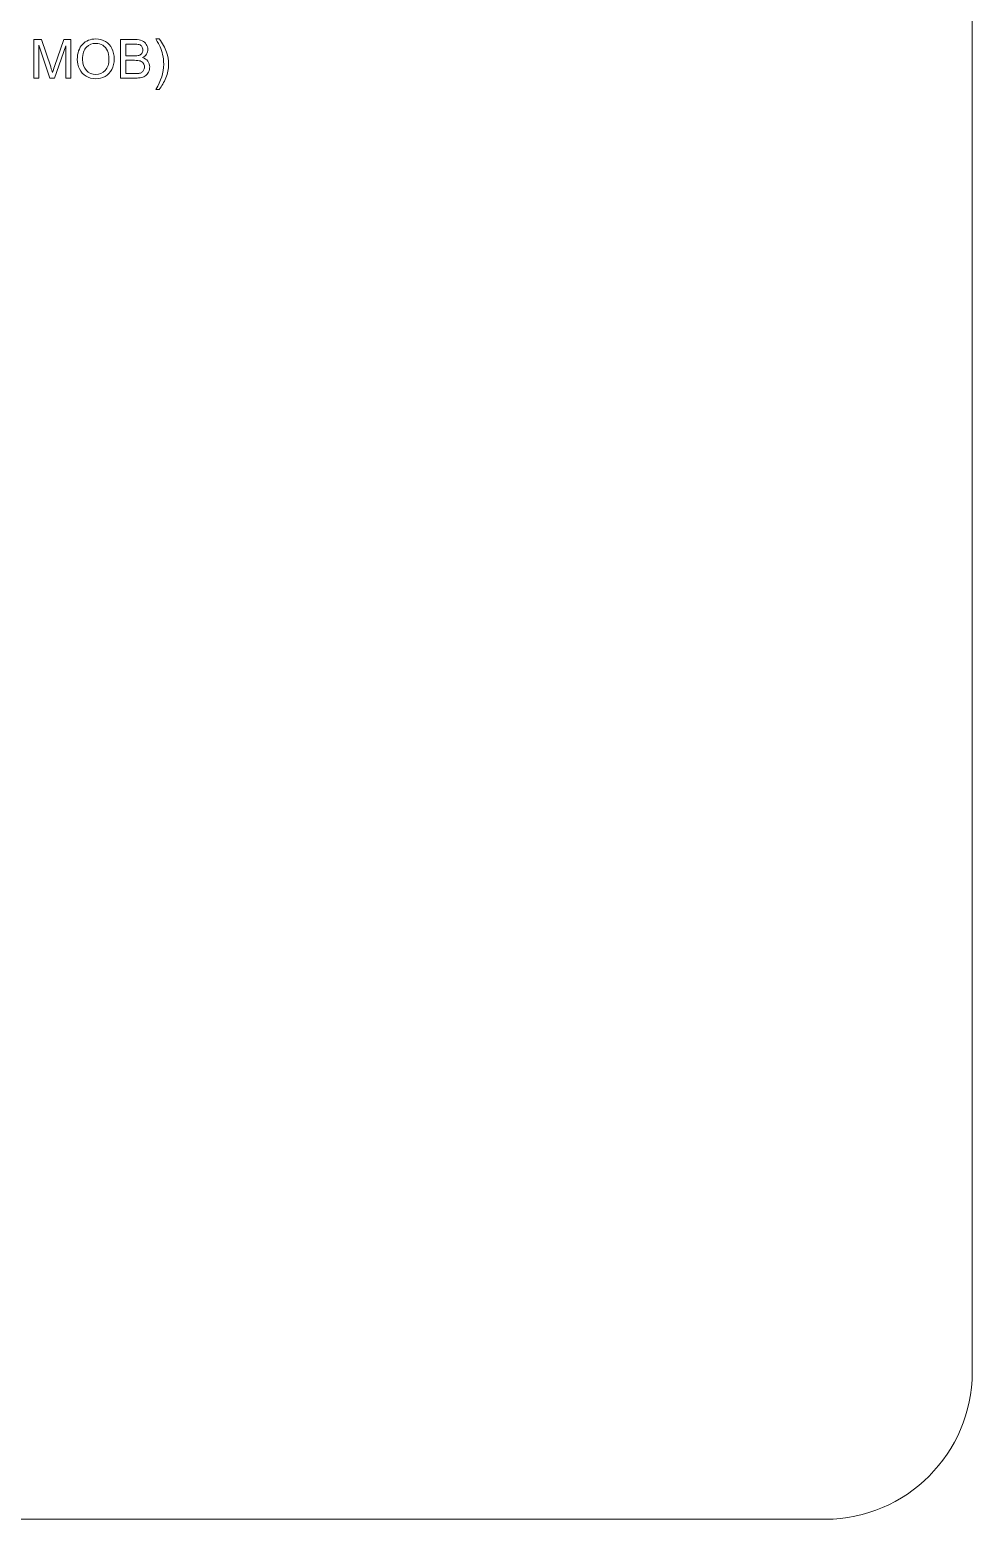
# Model space of a CAD drawing. Header units: millimetres. Extents: x -712 to 738, y -887 to 928.
# Drawn here: x 539.9 to 737.5, y -887.4 to -575.4 of the extents above; entities that cross this region are included whole.
import ezdxf

# ---------------------------------------------------------------- set-up
doc = ezdxf.new("R2010")
doc.units = ezdxf.units.MM
doc.header["$MEASUREMENT"] = 0
doc.layers.add('layer 1', color=7, linetype='Continuous')

msp = doc.modelspace()

# ---------------------------------------------------------------- linework, layer by layer
at = {"layer": 'layer 1', "lineweight": 9}
msp.add_open_spline([(-681.7377, -887.4186), (-681.7377, -887.4186), (706.7376, -887.4186), (706.7376, -887.4186), (706.7376, -887.4186), (723.657, -887.4186), (737.5, -873.5754), (737.5, -856.6561), (737.5, -856.6561), (737.5, -856.6561), (737.5, 556.8187), (737.5, 556.8187), (737.5, 556.8187), (737.5, 573.7381), (723.657, 587.5812), (706.7376, 587.5812), (706.7376, 587.5812), (706.7376, 587.5812), (-681.7377, 587.5812), (-681.7377, 587.5812), (-681.7377, 587.5812), (-698.657, 587.5812), (-712.5, 573.7381), (-712.5, 556.8187), (-712.5, 556.8187), (-712.5, 556.8187), (-712.5, -856.6561), (-712.5, -856.6561), (-712.5, -856.6561), (-712.5, -873.5754), (-698.657, -887.4186), (-681.7377, -887.4186)], degree=3, knots=[0, 0, 0, 0, 0.11111111, 0.11111111, 0.11111111, 0.11111111, 0.22222222, 0.22222222, 0.22222222, 0.22222222, 0.33333333, 0.33333333, 0.33333333, 0.33333333, 0.44444444, 0.44444444, 0.44444444, 0.44444444, 0.55555556, 0.55555556, 0.55555556, 0.55555556, 0.66666667, 0.66666667, 0.66666667, 0.66666667, 0.77777778, 0.77777778, 0.77777778, 0.77777778, 1, 1, 1, 1], dxfattribs=at)
at = {"layer": 'layer 1', "color": 250, "lineweight": 9}
for points, knots in [([(549.9022, -581.5611), (549.9022, -580.2215), (550.2634, -579.1716), (550.984, -578.4134), (550.984, -578.4134), (551.7046, -577.6552), (552.6341, -577.277), (553.7743, -577.277), (553.7743, -577.277), (554.5212, -577.277), (555.1929, -577.4557), (555.7931, -577.8113), (555.7931, -577.8113), (556.3914, -578.1669), (556.8486, -578.6636), (557.1628, -579.3015), (557.1628, -579.3015), (557.477, -579.9374), (557.6351, -580.6599), (557.6351, -581.467), (557.6351, -581.467), (557.6351, -582.2855), (557.4695, -583.0193), (557.1384, -583.6646), (557.1384, -583.6646), (556.8072, -584.3118), (556.3387, -584.801), (555.7329, -585.1322), (555.7329, -585.1322), (555.1252, -585.4652), (554.4704, -585.6308), (553.7686, -585.6308), (553.7686, -585.6308), (553.0066, -585.6308), (552.3274, -585.4464), (551.7272, -585.0795), (551.7272, -585.0795), (551.1289, -584.7126), (550.6736, -584.2121), (550.365, -583.5762), (550.365, -583.5762), (550.0564, -582.9421), (549.9022, -582.2704), (549.9022, -581.5611)], [0, 0, 0, 0, 0.08333333, 0.08333333, 0.08333333, 0.08333333, 0.16666667, 0.16666667, 0.16666667, 0.16666667, 0.25, 0.25, 0.25, 0.25, 0.33333333, 0.33333333, 0.33333333, 0.33333333, 0.41666667, 0.41666667, 0.41666667, 0.41666667, 0.5, 0.5, 0.5, 0.5, 0.58333333, 0.58333333, 0.58333333, 0.58333333, 0.66666667, 0.66666667, 0.66666667, 0.66666667, 0.75, 0.75, 0.75, 0.75, 0.83333333, 0.83333333, 0.83333333, 0.83333333, 1, 1, 1, 1]), ([(567.0707, -587.866), (567.0707, -587.866), (566.3595, -587.866), (566.3595, -587.866), (566.3595, -587.866), (567.4583, -586.103), (568.0077, -584.3382), (568.0077, -582.5715), (568.0077, -582.5715), (568.0077, -581.881), (567.9287, -581.1961), (567.7706, -580.5169), (567.7706, -580.5169), (567.6465, -579.9656), (567.4715, -579.4369), (567.2476, -578.9289), (567.2476, -578.9289), (567.1046, -578.5997), (566.8073, -578.0484), (566.3595, -577.277), (566.3595, -577.277), (566.3595, -577.277), (567.0707, -577.277), (567.0707, -577.277), (567.0707, -577.277), (567.7593, -578.1989), (568.2692, -579.1246), (568.6004, -580.0541), (568.6004, -580.0541), (568.8826, -580.8537), (569.0237, -581.6909), (569.0237, -582.5658), (569.0237, -582.5658), (569.0237, -583.5574), (568.8337, -584.5169), (568.4536, -585.4426), (568.4536, -585.4426), (568.0754, -586.3683), (567.6145, -587.1755), (567.0707, -587.866)], [0, 0, 0, 0, 0.09090909, 0.09090909, 0.09090909, 0.09090909, 0.18181818, 0.18181818, 0.18181818, 0.18181818, 0.27272727, 0.27272727, 0.27272727, 0.27272727, 0.36363636, 0.36363636, 0.36363636, 0.36363636, 0.45454545, 0.45454545, 0.45454545, 0.45454545, 0.54545455, 0.54545455, 0.54545455, 0.54545455, 0.63636364, 0.63636364, 0.63636364, 0.63636364, 0.72727273, 0.72727273, 0.72727273, 0.72727273, 0.81818182, 0.81818182, 0.81818182, 0.81818182, 1, 1, 1, 1]), ([(540.8033, -585.4953), (540.8033, -585.4953), (540.8033, -577.4124), (540.8033, -577.4124), (540.8033, -577.4124), (540.8033, -577.4124), (542.4063, -577.4124), (542.4063, -577.4124), (542.4063, -577.4124), (542.4063, -577.4124), (544.3179, -583.134), (544.3179, -583.134), (544.3179, -583.134), (544.4947, -583.6665), (544.6227, -584.0654), (544.7036, -584.3307), (544.7036, -584.3307), (544.7958, -584.0372), (544.9406, -583.6044), (545.1363, -583.0343), (545.1363, -583.0343), (545.1363, -583.0343), (547.0818, -577.4124), (547.0818, -577.4124), (547.0818, -577.4124), (547.0818, -577.4124), (548.5136, -577.4124), (548.5136, -577.4124), (548.5136, -577.4124), (548.5136, -577.4124), (548.5136, -585.4953), (548.5136, -585.4953), (548.5136, -585.4953), (548.5136, -585.4953), (547.4863, -585.4953), (547.4863, -585.4953), (547.4863, -585.4953), (547.4863, -585.4953), (547.4863, -578.7332), (547.4863, -578.7332), (547.4863, -578.7332), (547.4863, -578.7332), (545.1269, -585.4953), (545.1269, -585.4953), (545.1269, -585.4953), (545.1269, -585.4953), (544.1636, -585.4953), (544.1636, -585.4953), (544.1636, -585.4953), (544.1636, -585.4953), (541.8306, -578.6091), (541.8306, -578.6091), (541.8306, -578.6091), (541.8306, -578.6091), (541.8306, -585.4953), (541.8306, -585.4953), (541.8306, -585.4953), (541.8306, -585.4953), (540.8033, -585.4953), (540.8033, -585.4953)], [0, 0, 0, 0, 0.0625, 0.0625, 0.0625, 0.0625, 0.125, 0.125, 0.125, 0.125, 0.1875, 0.1875, 0.1875, 0.1875, 0.25, 0.25, 0.25, 0.25, 0.3125, 0.3125, 0.3125, 0.3125, 0.375, 0.375, 0.375, 0.375, 0.4375, 0.4375, 0.4375, 0.4375, 0.5, 0.5, 0.5, 0.5, 0.5625, 0.5625, 0.5625, 0.5625, 0.625, 0.625, 0.625, 0.625, 0.6875, 0.6875, 0.6875, 0.6875, 0.75, 0.75, 0.75, 0.75, 0.8125, 0.8125, 0.8125, 0.8125, 0.875, 0.875, 0.875, 0.875, 1, 1, 1, 1]), ([(551.0085, -581.5799), (551.0085, -582.5527), (551.27, -583.3184), (551.7931, -583.8772), (551.7931, -583.8772), (552.3161, -584.436), (552.9727, -584.7164), (553.763, -584.7164), (553.763, -584.7164), (554.5682, -584.7164), (555.2286, -584.4341), (555.7498, -583.8697), (555.7498, -583.8697), (556.2691, -583.3053), (556.5288, -582.5037), (556.5288, -581.4652), (556.5288, -581.4652), (556.5288, -580.8085), (556.4177, -580.2347), (556.1957, -579.7455), (556.1957, -579.7455), (555.9737, -579.2563), (555.6482, -578.8762), (555.2211, -578.6072), (555.2211, -578.6072), (554.7921, -578.3381), (554.3124, -578.2027), (553.7799, -578.2027), (553.7799, -578.2027), (553.0235, -578.2027), (552.3726, -578.4623), (551.8269, -578.9816), (551.8269, -578.9816), (551.2813, -579.5009), (551.0085, -580.3664), (551.0085, -581.5799)], [0, 0, 0, 0, 0.1, 0.1, 0.1, 0.1, 0.2, 0.2, 0.2, 0.2, 0.3, 0.3, 0.3, 0.3, 0.4, 0.4, 0.4, 0.4, 0.5, 0.5, 0.5, 0.5, 0.6, 0.6, 0.6, 0.6, 0.7, 0.7, 0.7, 0.7, 0.8, 0.8, 0.8, 0.8, 1, 1, 1, 1]), ([(558.9653, -585.4953), (558.9653, -585.4953), (558.9653, -577.4124), (558.9653, -577.4124), (558.9653, -577.4124), (558.9653, -577.4124), (561.9982, -577.4124), (561.9982, -577.4124), (561.9982, -577.4124), (562.6154, -577.4124), (563.1102, -577.4934), (563.4846, -577.657), (563.4846, -577.657), (563.8571, -577.8207), (564.1488, -578.0728), (564.3595, -578.4134), (564.3595, -578.4134), (564.5721, -578.7521), (564.6775, -579.1077), (564.6775, -579.4802), (564.6775, -579.4802), (564.6775, -579.8245), (564.5834, -580.15), (564.3971, -580.4548), (564.3971, -580.4548), (564.2109, -580.7596), (563.9286, -581.0061), (563.5505, -581.1942), (563.5505, -581.1942), (564.0397, -581.3372), (564.4159, -581.5818), (564.6775, -581.928), (564.6775, -581.928), (564.9409, -582.2723), (565.0726, -582.6806), (565.0726, -583.151), (565.0726, -583.151), (565.0726, -583.531), (564.9917, -583.8829), (564.8318, -584.2084), (564.8318, -584.2084), (564.6718, -584.5339), (564.4743, -584.7841), (564.2391, -584.961), (564.2391, -584.961), (564.0039, -585.1359), (563.7085, -585.2695), (563.3548, -585.3598), (563.3548, -585.3598), (562.9992, -585.4501), (562.5646, -585.4953), (562.049, -585.4953), (562.049, -585.4953), (562.049, -585.4953), (558.9653, -585.4953), (558.9653, -585.4953)], [0, 0, 0, 0, 0.06666667, 0.06666667, 0.06666667, 0.06666667, 0.13333333, 0.13333333, 0.13333333, 0.13333333, 0.2, 0.2, 0.2, 0.2, 0.26666667, 0.26666667, 0.26666667, 0.26666667, 0.33333333, 0.33333333, 0.33333333, 0.33333333, 0.4, 0.4, 0.4, 0.4, 0.46666667, 0.46666667, 0.46666667, 0.46666667, 0.53333333, 0.53333333, 0.53333333, 0.53333333, 0.6, 0.6, 0.6, 0.6, 0.66666667, 0.66666667, 0.66666667, 0.66666667, 0.73333333, 0.73333333, 0.73333333, 0.73333333, 0.8, 0.8, 0.8, 0.8, 0.86666667, 0.86666667, 0.86666667, 0.86666667, 1, 1, 1, 1]), ([(560.0377, -580.8104), (560.0377, -580.8104), (561.7856, -580.8104), (561.7856, -580.8104), (561.7856, -580.8104), (562.2598, -580.8104), (562.6003, -580.7784), (562.8054, -580.7163), (562.8054, -580.7163), (563.0782, -580.6354), (563.2833, -580.5), (563.4206, -580.3118), (563.4206, -580.3118), (563.558, -580.1237), (563.6276, -579.8885), (563.6276, -579.6044), (563.6276, -579.6044), (563.6276, -579.3353), (563.5636, -579.0983), (563.4338, -578.8951), (563.4338, -578.8951), (563.3059, -578.69), (563.1215, -578.5489), (562.8825, -578.4736), (562.8825, -578.4736), (562.6436, -578.3983), (562.2334, -578.3607), (561.6539, -578.3607), (561.6539, -578.3607), (561.6539, -578.3607), (560.0377, -578.3607), (560.0377, -578.3607), (560.0377, -578.3607), (560.0377, -578.3607), (560.0377, -580.8104), (560.0377, -580.8104)], [0, 0, 0, 0, 0.1, 0.1, 0.1, 0.1, 0.2, 0.2, 0.2, 0.2, 0.3, 0.3, 0.3, 0.3, 0.4, 0.4, 0.4, 0.4, 0.5, 0.5, 0.5, 0.5, 0.6, 0.6, 0.6, 0.6, 0.7, 0.7, 0.7, 0.7, 0.8, 0.8, 0.8, 0.8, 1, 1, 1, 1]), ([(560.0377, -584.547), (560.0377, -584.547), (562.0509, -584.547), (562.0509, -584.547), (562.0509, -584.547), (562.3971, -584.547), (562.6398, -584.5339), (562.7809, -584.5075), (562.7809, -584.5075), (563.0255, -584.4642), (563.2325, -584.3909), (563.3981, -584.2874), (563.3981, -584.2874), (563.5636, -584.1839), (563.6991, -584.0334), (563.8063, -583.8358), (563.8063, -583.8358), (563.9136, -583.6383), (563.9663, -583.4106), (563.9663, -583.1529), (563.9663, -583.1529), (563.9663, -582.8499), (563.8891, -582.5884), (563.733, -582.3645), (563.733, -582.3645), (563.5787, -582.1406), (563.3642, -581.9845), (563.0895, -581.8941), (563.0895, -581.8941), (562.8167, -581.8038), (562.4216, -581.7587), (561.9079, -581.7587), (561.9079, -581.7587), (561.9079, -581.7587), (560.0377, -581.7587), (560.0377, -581.7587), (560.0377, -581.7587), (560.0377, -581.7587), (560.0377, -584.547), (560.0377, -584.547)], [0, 0, 0, 0, 0.09090909, 0.09090909, 0.09090909, 0.09090909, 0.18181818, 0.18181818, 0.18181818, 0.18181818, 0.27272727, 0.27272727, 0.27272727, 0.27272727, 0.36363636, 0.36363636, 0.36363636, 0.36363636, 0.45454545, 0.45454545, 0.45454545, 0.45454545, 0.54545455, 0.54545455, 0.54545455, 0.54545455, 0.63636364, 0.63636364, 0.63636364, 0.63636364, 0.72727273, 0.72727273, 0.72727273, 0.72727273, 0.81818182, 0.81818182, 0.81818182, 0.81818182, 1, 1, 1, 1])]:
    msp.add_open_spline(points, degree=3, knots=knots, dxfattribs=at)

doc.saveas('drawing.dxf')
